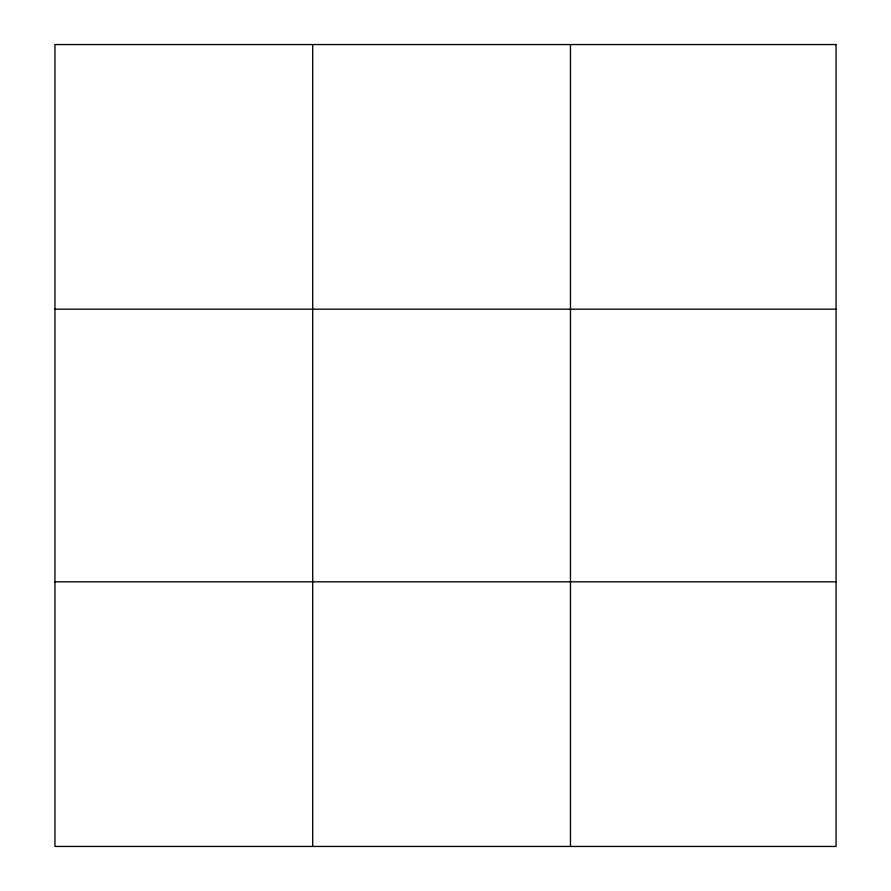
<?xml version="1.0" encoding="UTF-8"?>
<svg xmlns="http://www.w3.org/2000/svg" width="891" height="891" viewBox="0 0 891 891"><rect width="100%" height="100%" fill="white"/><g stroke="black" fill="none" stroke-linecap="round" stroke-linejoin="round"><path stroke-width="1.34" d="M312.708 846.45L312.708 44.55M570.474 846.45L570.474 44.55M54.952 309.177L836.048 309.177M54.952 581.823L836.048 581.823M836.048 44.55L836.048 846.45L54.952 846.45L54.952 44.55L836.048 44.55"/></g></svg>
